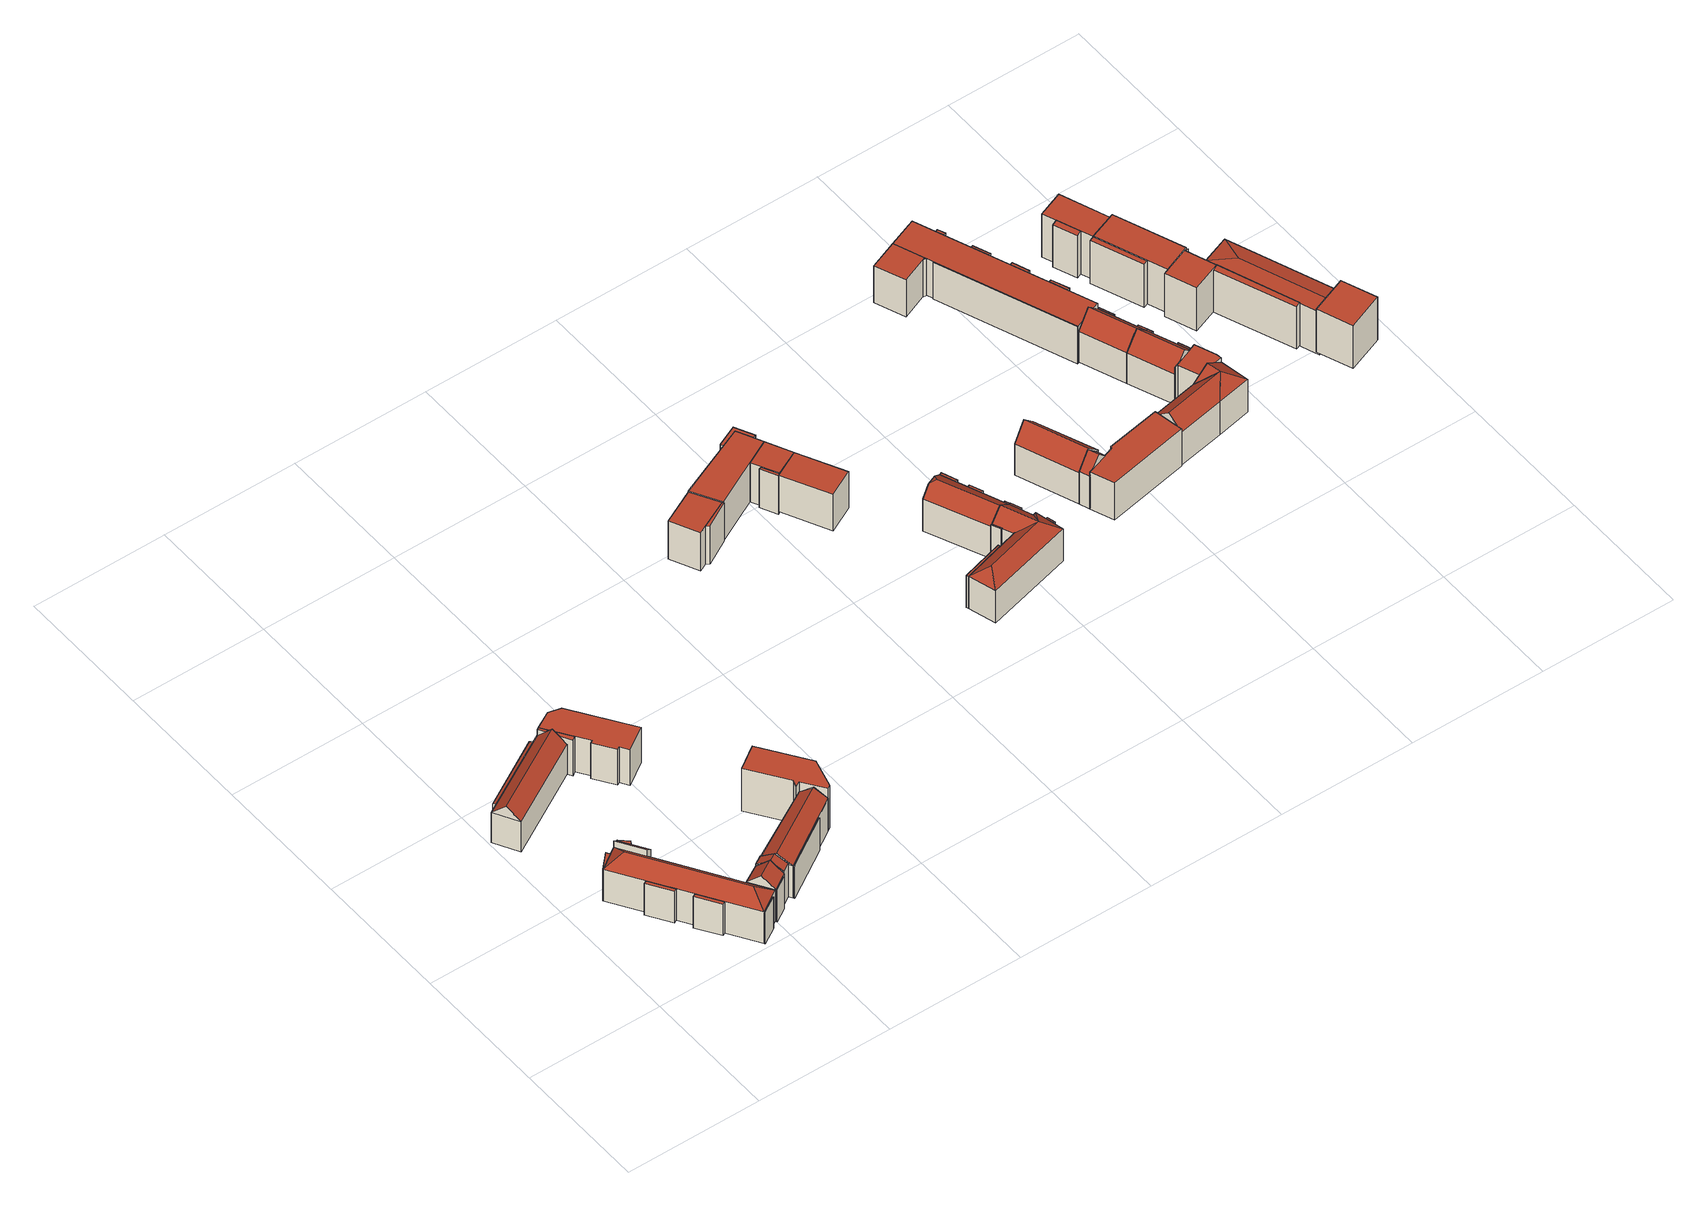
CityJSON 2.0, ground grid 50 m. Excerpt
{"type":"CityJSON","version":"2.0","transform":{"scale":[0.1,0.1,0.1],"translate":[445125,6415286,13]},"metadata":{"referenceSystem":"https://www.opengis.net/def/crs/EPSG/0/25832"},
"CityObjects":{
"building1":{"type":"Building","attributes":{"name":"Am HÃŒnenstein","function":"31001_1010"},"children":["building1-1","building1-2","building1-3","building1-4","building1-5","building1-6","building1-7","building1-8","building1-9"]},
"building1-1":{"type":"BuildingPart","attributes":{"roofType":"1000","measuredHeight":13.61,"storeysAboveGround":4},"parents":["building1"],"geometry":[{"type":"Solid","lod":"2","boundaries":[[[[0,1,2,3]],[[4,5,1,0]],[[6,7,5,4]],[[3,2,7,6]],[[4,0,3,6]],[[1,5,7,2]]]],"semantics":{"surfaces":[{"type":"WallSurface"},{"type":"RoofSurface","Flaechenneigung":"90","Flaechenrichtung":"0","Flaechengroesse":"4.28551677332842"},{"type":"GroundSurface"}],"values":[[0,0,0,0,1,2]]}}]},
"building1-2":{"type":"BuildingPart","attributes":{"roofType":"2100","measuredHeight":16.43,"storeysAboveGround":4},"parents":["building1"],"geometry":[{"type":"Solid","lod":"2","boundaries":[[[[8,9,10,11]],[[12,13,9,8]],[[14,1,13,12]],[[11,10,1,14]],[[12,8,11,14]],[[9,13,1,10]]]],"semantics":{"surfaces":[{"type":"WallSurface"},{"type":"RoofSurface","Flaechenneigung":"48.2571951255842","Flaechenrichtung":"57.2412887960596","Flaechengroesse":"42.9509393500401"},{"type":"GroundSurface"}],"values":[[0,0,0,0,1,2]]}}]},
"building1-3":{"type":"BuildingPart","attributes":{"roofType":"3200","measuredHeight":18.41,"storeysAboveGround":4},"parents":["building1"],"geometry":[{"type":"Solid","lod":"2","boundaries":[[[[15,16,17,18]],[[19,13,16,15]],[[20,21,13,19]],[[18,17,21,20]],[[15,22,19]],[[20,23,18]],[[18,23,22,15]],[[19,22,23,20]],[[16,13,21,17]]]],"semantics":{"surfaces":[{"type":"WallSurface"},{"type":"RoofSurface","Flaechenneigung":"47.3885607723217","Flaechenrichtung":"325.995384269394","Flaechengroesse":"34.5390719618221"},{"type":"RoofSurface","Flaechenneigung":"47.3974211571859","Flaechenrichtung":"147.46241633862","Flaechengroesse":"34.355711510761"},{"type":"RoofSurface","Flaechenneigung":"46.694898289367","Flaechenrichtung":"237.407377668654","Flaechengroesse":"322.52576411007"},{"type":"RoofSurface","Flaechenneigung":"46.6946813700625","Flaechenrichtung":"57.438621857089","Flaechengroesse":"323.397345593816"},{"type":"GroundSurface"}],"values":[[0,0,0,0,1,2,3,4,5]]}}]},
"building1-4":{"type":"BuildingPart","attributes":{"roofType":"1000","measuredHeight":13.72,"storeysAboveGround":4},"parents":["building1"],"geometry":[{"type":"Solid","lod":"2","boundaries":[[[[24,25,16,15]],[[26,27,25,24]],[[28,29,27,26]],[[15,16,29,28]],[[26,24,15,28]],[[25,27,29,16]]]],"semantics":{"surfaces":[{"type":"WallSurface"},{"type":"RoofSurface","Flaechenneigung":"90","Flaechenrichtung":"0","Flaechengroesse":"6.60778538777143"},{"type":"GroundSurface"}],"values":[[0,0,0,0,1,2]]}}]},
"building1-5":{"type":"BuildingPart","attributes":{"roofType":"1000","measuredHeight":13.72,"storeysAboveGround":4},"parents":["building1"],"geometry":[{"type":"Solid","lod":"2","boundaries":[[[[30,31,32,33]],[[34,35,31,30]],[[18,17,35,34]],[[33,32,17,18]],[[34,30,33,18]],[[31,35,17,32]]]],"semantics":{"surfaces":[{"type":"WallSurface"},{"type":"RoofSurface","Flaechenneigung":"90","Flaechenrichtung":"0","Flaechengroesse":"3.5594164076166"},{"type":"GroundSurface"}],"values":[[0,0,0,0,1,2]]}}]},
"building1-6":{"type":"BuildingPart","attributes":{"roofType":"1000","measuredHeight":13.72,"storeysAboveGround":4},"parents":["building1"],"geometry":[{"type":"Solid","lod":"2","boundaries":[[[[36,37,38,39]],[[40,41,37,36]],[[42,43,41,40]],[[39,38,43,42]],[[40,36,39,42]],[[37,41,43,38]]]],"semantics":{"surfaces":[{"type":"WallSurface"},{"type":"RoofSurface","Flaechenneigung":"90","Flaechenrichtung":"0","Flaechengroesse":"12.0076099533357"},{"type":"GroundSurface"}],"values":[[0,0,0,0,1,2]]}}]},
"building1-7":{"type":"BuildingPart","attributes":{"roofType":"1000","measuredHeight":13.72,"storeysAboveGround":4},"parents":["building1"],"geometry":[{"type":"Solid","lod":"2","boundaries":[[[[44,45,46,47]],[[48,49,45,44]],[[50,51,49,48]],[[47,46,51,50]],[[48,44,47,50]],[[45,49,51,46]]]],"semantics":{"surfaces":[{"type":"WallSurface"},{"type":"RoofSurface","Flaechenneigung":"90","Flaechenrichtung":"0","Flaechengroesse":"11.8329517063082"},{"type":"GroundSurface"}],"values":[[0,0,0,0,1,2]]}}]},
"building1-8":{"type":"BuildingPart","attributes":{"roofType":"3100","measuredHeight":18.37,"storeysAboveGround":4},"parents":["building1"],"geometry":[{"type":"Solid","lod":"2","boundaries":[[[[52,53,54,55]],[[56,57,53,52]],[[58,59,57,56]],[[55,54,59,58]],[[52,60,56]],[[58,61,55]],[[55,61,60,52]],[[56,60,61,58]],[[53,57,59,54]]]],"semantics":{"surfaces":[{"type":"WallSurface"},{"type":"RoofSurface","Flaechenneigung":"46.9412545680931","Flaechenrichtung":"329.681302755449","Flaechengroesse":"47.0803612322877"},{"type":"RoofSurface","Flaechenneigung":"46.9602664568685","Flaechenrichtung":"148.182221046176","Flaechengroesse":"47.0194716133311"},{"type":"GroundSurface"}],"values":[[0,0,0,0,0,0,1,2,3]]}}]},
"building1-9":{"type":"BuildingPart","attributes":{"roofType":"1000","measuredHeight":14.02,"storeysAboveGround":4},"parents":["building1"],"geometry":[{"type":"Solid","lod":"2","boundaries":[[[[62,63,64,65]],[[66,67,63,62]],[[68,59,67,66]],[[65,64,59,68]],[[66,62,65,68]],[[63,67,59,64]]]],"semantics":{"surfaces":[{"type":"WallSurface"},{"type":"RoofSurface","Flaechenneigung":"90","Flaechenrichtung":"0","Flaechengroesse":"2.53992175874308"},{"type":"GroundSurface"}],"values":[[0,0,0,0,1,2]]}}]},
"building2":{"type":"Building","attributes":{"name":"Caspar-Voght-StraÃe","function":"31001_1010"},"children":["building2-1","building2-2","building2-3","building2-4"]},
"building2-1":{"type":"BuildingPart","attributes":{"roofType":"1000","measuredHeight":15.64,"storeysAboveGround":4},"parents":["building2"],"geometry":[{"type":"Solid","lod":"2","boundaries":[[[[69,70,71,72]],[[73,74,70,69]],[[75,76,74,73]],[[72,71,76,75]],[[73,69,72,75]],[[70,74,76,71]]]],"semantics":{"surfaces":[{"type":"WallSurface"},{"type":"RoofSurface","Flaechenneigung":"90","Flaechenrichtung":"0","Flaechengroesse":"15.7950813498368"},{"type":"GroundSurface"}],"values":[[0,0,0,0,1,2]]}}]},
"building2-2":{"type":"BuildingPart","attributes":{"roofType":"3100","measuredHeight":17.89,"storeysAboveGround":4},"parents":["building2"],"geometry":[{"type":"Solid","lod":"2","boundaries":[[[[77,78,79,80]],[[81,82,78,77]],[[83,74,82,81]],[[80,79,74,83]],[[77,84,81]],[[83,85,80]],[[80,85,84,77]],[[81,84,85,83]],[[78,82,74,79]]]],"semantics":{"surfaces":[{"type":"WallSurface"},{"type":"RoofSurface","Flaechenneigung":"46.3957075611805","Flaechenrichtung":"150.309637218101","Flaechengroesse":"245.324189716678"},{"type":"RoofSurface","Flaechenneigung":"46.3957866875401","Flaechenrichtung":"330.364866184392","Flaechengroesse":"245.334826527894"},{"type":"GroundSurface"}],"values":[[0,0,0,0,0,0,1,2,3]]}}]},
"building2-3":{"type":"BuildingPart","attributes":{"roofType":"2100","measuredHeight":13.08,"storeysAboveGround":4},"parents":["building2"],"geometry":[{"type":"Solid","lod":"2","boundaries":[[[[86,87,88,89]],[[90,91,87,86]],[[92,93,91,90]],[[89,88,93,92]],[[90,86,89,92]],[[87,91,93,88]]]],"semantics":{"surfaces":[{"type":"WallSurface"},{"type":"RoofSurface","Flaechenneigung":"69.1564113204591","Flaechenrichtung":"330.398987235098","Flaechengroesse":"40.8711715466426"},{"type":"GroundSurface"}],"values":[[0,0,0,0,1,2]]}}]},
"building2-4":{"type":"BuildingPart","attributes":{"roofType":"1000","measuredHeight":15.64,"storeysAboveGround":4},"parents":["building2"],"geometry":[{"type":"Solid","lod":"2","boundaries":[[[[94,95,96,97]],[[98,99,95,94]],[[75,76,99,98]],[[100,101,76,75]],[[102,103,101,100]],[[104,105,103,102]],[[106,107,105,104]],[[108,109,107,106]],[[97,96,109,108]],[[106,104,102,100,75,98,94,97,108]],[[95,99,76,101,103,105,107,109,96]]]],"semantics":{"surfaces":[{"type":"WallSurface"},{"type":"RoofSurface","Flaechenneigung":"90","Flaechenrichtung":"0","Flaechengroesse":"298.828333013856"},{"type":"GroundSurface"}],"values":[[0,0,0,0,0,0,0,0,0,1,2]]}}]},
"building3":{"type":"Building","attributes":{"name":"Caspar-Voght-StraÃe","function":"31001_1010"},"children":["building3-1","building3-2","building3-3","building3-4"]},
"building3-1":{"type":"BuildingPart","attributes":{"roofType":"1000","measuredHeight":14.33,"storeysAboveGround":4},"parents":["building3"],"geometry":[{"type":"Solid","lod":"2","boundaries":[[[[110,111,112,113]],[[114,115,111,110]],[[116,117,115,114]],[[113,112,117,116]],[[114,110,113,116]],[[111,115,117,112]]]],"semantics":{"surfaces":[{"type":"WallSurface"},{"type":"RoofSurface","Flaechenneigung":"90","Flaechenrichtung":"0","Flaechengroesse":"9.48945760543046"},{"type":"GroundSurface"}],"values":[[0,0,0,0,1,2]]}}]},
"building3-2":{"type":"BuildingPart","attributes":{"roofType":"3100","measuredHeight":17.83,"storeysAboveGround":4},"parents":["building3"],"geometry":[{"type":"Solid","lod":"2","boundaries":[[[[118,119,120,121]],[[122,123,119,118]],[[110,111,123,122]],[[121,120,111,110]],[[118,124,122]],[[110,125,121]],[[121,125,124,118]],[[122,124,125,110]],[[119,123,111,120]]]],"semantics":{"surfaces":[{"type":"WallSurface"},{"type":"RoofSurface","Flaechenneigung":"54.9668160905456","Flaechenrichtung":"329.728551595747","Flaechengroesse":"183.284065746758"},{"type":"RoofSurface","Flaechenneigung":"54.9976124303926","Flaechenrichtung":"148.340280311946","Flaechengroesse":"184.587146484837"},{"type":"GroundSurface"}],"values":[[0,0,0,0,0,0,1,2,3]]}}]},
"building3-3":{"type":"BuildingPart","attributes":{"roofType":"3100","measuredHeight":17.49,"storeysAboveGround":4},"parents":["building3"],"geometry":[{"type":"Solid","lod":"2","boundaries":[[[[126,127,128,129]],[[130,131,127,126]],[[132,120,131,130]],[[129,128,120,132]],[[126,133,130]],[[132,134,129]],[[129,134,133,126]],[[130,133,134,132]],[[127,131,120,128]]]],"semantics":{"surfaces":[{"type":"WallSurface"},{"type":"RoofSurface","Flaechenneigung":"58.2163873700297","Flaechenrichtung":"148.200295757029","Flaechengroesse":"19.4049832162612"},{"type":"RoofSurface","Flaechenneigung":"58.2007954248613","Flaechenrichtung":"329.68680518716","Flaechengroesse":"19.4084216500223"},{"type":"GroundSurface"}],"values":[[0,0,0,0,0,0,1,2,3]]}}]},
"building3-4":{"type":"BuildingPart","attributes":{"roofType":"1000","measuredHeight":18.64,"storeysAboveGround":4},"parents":["building3"],"geometry":[{"type":"Solid","lod":"2","boundaries":[[[[135,136,119,137]],[[138,139,136,135]],[[140,141,139,138]],[[142,143,141,140]],[[144,145,143,142]],[[146,147,145,144]],[[148,123,147,146]],[[137,119,123,148]],[[146,144,142,140,138,135,137,148]],[[136,139,141,143,145,147,123,119]]]],"semantics":{"surfaces":[{"type":"WallSurface"},{"type":"RoofSurface","Flaechenneigung":"90","Flaechenrichtung":"0","Flaechengroesse":"248.466655379306"},{"type":"GroundSurface"}],"values":[[0,0,0,0,0,0,0,0,1,2]]}}]},
"building4":{"type":"Building","attributes":{"name":"ChateauneufstraÃe","function":"31001_1010"},"children":["building4-1","building4-2"]},
"building4-1":{"type":"BuildingPart","attributes":{"roofType":"1000","measuredHeight":16.86,"storeysAboveGround":5},"parents":["building4"],"geometry":[{"type":"Solid","lod":"2","boundaries":[[[[149,150,151,152]],[[153,154,150,149]],[[155,156,154,153]],[[152,151,156,155]],[[153,149,152,155]],[[150,154,156,151]]]],"semantics":{"surfaces":[{"type":"WallSurface"},{"type":"RoofSurface","Flaechenneigung":"90","Flaechenrichtung":"0","Flaechengroesse":"156.053190139898"},{"type":"GroundSurface"}],"values":[[0,0,0,0,1,2]]}}]},
"building4-2":{"type":"BuildingPart","attributes":{"roofType":"1000","measuredHeight":16.86,"storeysAboveGround":5},"parents":["building4"],"geometry":[{"type":"Solid","lod":"2","boundaries":[[[[157,158,154,153]],[[159,160,158,157]],[[161,162,160,159]],[[153,154,162,161]],[[159,157,153,161]],[[158,160,162,154]]]],"semantics":{"surfaces":[{"type":"WallSurface"},{"type":"RoofSurface","Flaechenneigung":"90","Flaechenrichtung":"0","Flaechengroesse":"10.989198852487"},{"type":"GroundSurface"}],"values":[[0,0,0,0,1,2]]}}]},
"building5":{"type":"Building","attributes":{"name":"ChateauneufstraÃe","function":"31001_1010"},"children":["building5-1","building5-2","building5-3","building5-4"]},
"building5-1":{"type":"BuildingPart","attributes":{"roofType":"1000","measuredHeight":17.21,"storeysAboveGround":5},"parents":["building5"],"geometry":[{"type":"Solid","lod":"2","boundaries":[[[[163,164,165,166]],[[167,168,164,163]],[[169,170,168,167]],[[166,165,170,169]],[[167,163,166,169]],[[164,168,170,165]]]],"semantics":{"surfaces":[{"type":"WallSurface"},{"type":"RoofSurface","Flaechenneigung":"90","Flaechenrichtung":"0","Flaechengroesse":"100.834017468621"},{"type":"GroundSurface"}],"values":[[0,0,0,0,1,2]]}}]},
"building5-2":{"type":"BuildingPart","attributes":{"roofType":"1000","measuredHeight":17.26,"storeysAboveGround":5},"parents":["building5"],"geometry":[{"type":"Solid","lod":"2","boundaries":[[[[171,172,173,174]],[[175,176,172,171]],[[163,164,176,175]],[[174,173,164,163]],[[175,171,174,163]],[[172,176,164,173]]]],"semantics":{"surfaces":[{"type":"WallSurface"},{"type":"RoofSurface","Flaechenneigung":"90","Flaechenrichtung":"0","Flaechengroesse":"310.873060954888"},{"type":"GroundSurface"}],"values":[[0,0,0,0,1,2]]}}]},
"building5-3":{"type":"BuildingPart","attributes":{"roofType":"1000","measuredHeight":17.01,"storeysAboveGround":5},"parents":["building5"],"geometry":[{"type":"Solid","lod":"2","boundaries":[[[[177,178,170,179]],[[180,181,178,177]],[[182,183,181,180]],[[179,170,183,182]],[[180,177,179,182]],[[178,181,183,170]]]],"semantics":{"surfaces":[{"type":"WallSurface"},{"type":"RoofSurface","Flaechenneigung":"90","Flaechenrichtung":"0","Flaechengroesse":"6.5867031848504"},{"type":"GroundSurface"}],"values":[[0,0,0,0,1,2]]}}]},
"building5-4":{"type":"BuildingPart","attributes":{"roofType":"1000","measuredHeight":17.26,"storeysAboveGround":5},"parents":["building5"],"geometry":[{"type":"Solid","lod":"2","boundaries":[[[[184,185,176,175]],[[186,187,185,184]],[[188,189,187,186]],[[190,191,189,188]],[[192,193,191,190]],[[175,176,193,192]],[[190,188,186,184,175,192]],[[185,187,189,191,193,176]]]],"semantics":{"surfaces":[{"type":"WallSurface"},{"type":"RoofSurface","Flaechenneigung":"90","Flaechenrichtung":"0","Flaechengroesse":"17.5237693966817"},{"type":"GroundSurface"}],"values":[[0,0,0,0,0,0,1,2]]}}]},
"building6":{"type":"Building","attributes":{"name":"SmidtstraÃe","function":"31001_1010","yearOfConstruction":1957,"roofType":"1000","measuredHeight":15.93,"storeysAboveGround":5},"geometry":[{"type":"Solid","lod":"2","boundaries":[[[[167,194,195,196]],[[197,198,194,167]],[[199,200,198,197]],[[196,195,200,199]],[[197,167,196,199]],[[194,198,200,195]]]],"semantics":{"surfaces":[{"type":"WallSurface"},{"type":"RoofSurface","Flaechenneigung":"90","Flaechenrichtung":"0","Flaechengroesse":"200.09271750524"},{"type":"GroundSurface"}],"values":[[0,0,0,0,1,2]]}}]},
"building7":{"type":"Building","attributes":{"name":"SmidtstraÃe","function":"31001_1010"},"children":["building7-1","building7-2","building7-3","building7-4","building7-5","building7-6"]},
"building7-1":{"type":"BuildingPart","attributes":{"roofType":"1000","measuredHeight":14.13,"storeysAboveGround":4},"parents":["building7"],"geometry":[{"type":"Solid","lod":"2","boundaries":[[[[201,202,203,204]],[[205,206,202,201]],[[207,208,206,205]],[[204,203,208,207]],[[205,201,204,207]],[[202,206,208,203]]]],"semantics":{"surfaces":[{"type":"WallSurface"},{"type":"RoofSurface","Flaechenneigung":"90","Flaechenrichtung":"0","Flaechengroesse":"2.70413907232007"},{"type":"GroundSurface"}],"values":[[0,0,0,0,1,2]]}}]},
"building7-2":{"type":"BuildingPart","attributes":{"roofType":"5000","measuredHeight":18.36,"storeysAboveGround":4},"parents":["building7"],"geometry":[{"type":"Solid","lod":"2","boundaries":[[[[209,210,202,211]],[[212,213,210,209]],[[214,215,213,212]],[[211,202,215,214]],[[209,216,212]],[[214,217,211]],[[211,217,216,209]],[[212,216,217,214]],[[210,213,215,202]]]],"semantics":{"surfaces":[{"type":"WallSurface"},{"type":"RoofSurface","Flaechenneigung":"-52.5654790378414","Flaechenrichtung":"164.313925001785","Flaechengroesse":"33.3482179093728"},{"type":"RoofSurface","Flaechenneigung":"50.5603924650148","Flaechenrichtung":"67.9434311770873","Flaechengroesse":"72.1315451477527"},{"type":"RoofSurface","Flaechenneigung":"50.5296826643544","Flaechenrichtung":"247.162884026634","Flaechengroesse":"68.8910127341609"},{"type":"GroundSurface"}],"values":[[0,0,0,0,1,0,2,3,4]]}}]},
"building7-3":{"type":"BuildingPart","attributes":{"roofType":"1000","measuredHeight":14.53,"storeysAboveGround":4},"parents":["building7"],"geometry":[{"type":"Solid","lod":"2","boundaries":[[[[218,219,220,221]],[[222,223,219,218]],[[224,215,223,222]],[[221,220,215,224]],[[222,218,221,224]],[[219,223,215,220]]]],"semantics":{"surfaces":[{"type":"WallSurface"},{"type":"RoofSurface","Flaechenneigung":"90","Flaechenrichtung":"0","Flaechengroesse":"2.11738525260551"},{"type":"GroundSurface"}],"values":[[0,0,0,0,1,2]]}}]},
"building7-4":{"type":"BuildingPart","attributes":{"roofType":"3200","measuredHeight":18.36,"storeysAboveGround":4},"parents":["building7"],"geometry":[{"type":"Solid","lod":"2","boundaries":[[[[225,226,227,228]],[[229,230,226,225]],[[231,232,230,229]],[[228,227,232,231]],[[225,233,229]],[[231,216,228]],[[228,216,233,225]],[[229,233,216,231]],[[226,230,232,227]]]],"semantics":{"surfaces":[{"type":"WallSurface"},{"type":"RoofSurface","Flaechenneigung":"47.5243584226504","Flaechenrichtung":"253.573921214313","Flaechengroesse":"31.1854655672804"},{"type":"RoofSurface","Flaechenneigung":"52.4041299034439","Flaechenrichtung":"76.2255147032732","Flaechengroesse":"36.1545582336248"},{"type":"RoofSurface","Flaechenneigung":"52.126534636304","Flaechenrichtung":"164.968609783907","Flaechengroesse":"190.762241265164"},{"type":"RoofSurface","Flaechenneigung":"52.1257354585786","Flaechenrichtung":"344.483790030539","Flaechengroesse":"192.388877845329"},{"type":"GroundSurface"}],"values":[[0,0,0,0,1,2,3,4,5]]}}]},
"building7-5":{"type":"BuildingPart","attributes":{"roofType":"1000","measuredHeight":14.27,"storeysAboveGround":4},"parents":["building7"],"geometry":[{"type":"Solid","lod":"2","boundaries":[[[[234,235,230,229]],[[236,237,235,234]],[[238,239,237,236]],[[229,230,239,238]],[[236,234,229,238]],[[235,237,239,230]]]],"semantics":{"surfaces":[{"type":"WallSurface"},{"type":"RoofSurface","Flaechenneigung":"90","Flaechenrichtung":"0","Flaechengroesse":"13.5509233110391"},{"type":"GroundSurface"}],"values":[[0,0,0,0,1,2]]}}]},
"building7-6":{"type":"BuildingPart","attributes":{"roofType":"1000","measuredHeight":14.27,"storeysAboveGround":4},"parents":["building7"],"geometry":[{"type":"Solid","lod":"2","boundaries":[[[[240,241,242,243]],[[244,245,241,240]],[[246,247,245,244]],[[243,242,247,246]],[[244,240,243,246]],[[241,245,247,242]]]],"semantics":{"surfaces":[{"type":"WallSurface"},{"type":"RoofSurface","Flaechenneigung":"90","Flaechenrichtung":"0","Flaechengroesse":"2.11977637478555"},{"type":"GroundSurface"}],"values":[[0,0,0,0,1,2]]}}]},
"building8":{"type":"Building","attributes":{"name":"SmidtstraÃe","function":"31001_1010"},"children":["building8-1","building8-2","building8-3","building8-4"]},
"building8-1":{"type":"BuildingPart","attributes":{"roofType":"1000","measuredHeight":14.21,"storeysAboveGround":5},"parents":["building8"],"geometry":[{"type":"Solid","lod":"2","boundaries":[[[[248,249,250,251]],[[252,253,249,248]],[[254,255,253,252]],[[251,250,255,254]],[[252,248,251,254]],[[249,253,255,250]]]],"semantics":{"surfaces":[{"type":"WallSurface"},{"type":"RoofSurface","Flaechenneigung":"90","Flaechenrichtung":"0","Flaechengroesse":"5.94356679832097"},{"type":"GroundSurface"}],"values":[[0,0,0,0,1,2]]}}]},
"building8-2":{"type":"BuildingPart","attributes":{"roofType":"5000","measuredHeight":18.63,"storeysAboveGround":5},"parents":["building8"],"geometry":[{"type":"Solid","lod":"2","boundaries":[[[[256,257,258,259]],[[254,255,257,256]],[[260,261,255,254]],[[259,258,261,260]],[[256,262,263,254]],[[260,264,259]],[[262,265,263]],[[259,264,265,262,256]],[[254,263,265,264,260]],[[257,255,261,258]]]],"semantics":{"surfaces":[{"type":"WallSurface"},{"type":"RoofSurface","Flaechenneigung":"53.6172046603121","Flaechenrichtung":"337.22832394454","Flaechengroesse":"5.32507692300995"},{"type":"RoofSurface","Flaechenneigung":"51.4268598175013","Flaechenrichtung":"246.84547574723","Flaechengroesse":"166.686866459764"},{"type":"RoofSurface","Flaechenneigung":"51.41712483015","Flaechenrichtung":"67.6039832588716","Flaechengroesse":"169.840673783948"},{"type":"GroundSurface"}],"values":[[0,0,0,0,0,0,1,2,3,4]]}}]},
"building8-3":{"type":"BuildingPart","attributes":{"roofType":"1000","measuredHeight":14.21,"storeysAboveGround":5},"parents":["building8"],"geometry":[{"type":"Solid","lod":"2","boundaries":[[[[266,267,268,269]],[[270,271,267,266]],[[260,261,271,270]],[[269,268,261,260]],[[270,266,269,260]],[[267,271,261,268]]]],"semantics":{"surfaces":[{"type":"WallSurface"},{"type":"RoofSurface","Flaechenneigung":"90","Flaechenrichtung":"0","Flaechengroesse":"1.15707043512211"},{"type":"GroundSurface"}],"values":[[0,0,0,0,1,2]]}}]},
"building8-4":{"type":"BuildingPart","attributes":{"roofType":"1000","measuredHeight":14.21,"storeysAboveGround":5},"parents":["building8"],"geometry":[{"type":"Solid","lod":"2","boundaries":[[[[272,273,274,275]],[[276,277,273,272]],[[278,279,277,276]],[[275,274,279,278]],[[276,272,275,278]],[[273,277,279,274]]]],"semantics":{"surfaces":[{"type":"WallSurface"},{"type":"RoofSurface","Flaechenneigung":"90","Flaechenrichtung":"0","Flaechengroesse":"4.63852198081465"},{"type":"GroundSurface"}],"values":[[0,0,0,0,1,2]]}}]},
"building9":{"type":"Building","attributes":{"name":"Quellenweg","function":"31001_1010"},"children":["building9-1","building9-2","building9-3"]},
"building9-1":{"type":"BuildingPart","attributes":{"roofType":"3100","measuredHeight":19.36,"storeysAboveGround":4},"parents":["building9"],"geometry":[{"type":"Solid","lod":"2","boundaries":[[[[280,281,282,283]],[[284,285,281,280]],[[286,287,285,284]],[[283,282,287,286]],[[280,288,284]],[[286,289,283]],[[283,289,288,280]],[[284,288,289,286]],[[281,285,287,282]]]],"semantics":{"surfaces":[{"type":"WallSurface"},{"type":"RoofSurface","Flaechenneigung":"44.2828896791698","Flaechenrichtung":"68.448410336567","Flaechengroesse":"187.33770760724"},{"type":"RoofSurface","Flaechenneigung":"44.2796511444015","Flaechenrichtung":"248.889213276786","Flaechengroesse":"186.714031417504"},{"type":"GroundSurface"}],"values":[[0,0,0,0,0,0,1,2,3]]}}]},
"building9-2":{"type":"BuildingPart","attributes":{"roofType":"3100","measuredHeight":19.35,"storeysAboveGround":4},"parents":["building9"],"geometry":[{"type":"Solid","lod":"2","boundaries":[[[[290,291,292,293]],[[294,295,291,290]],[[296,285,295,294]],[[293,292,285,296]],[[290,297,294]],[[296,298,293]],[[293,298,297,290]],[[294,297,298,296]],[[291,295,285,292]]]],"semantics":{"surfaces":[{"type":"WallSurface"},{"type":"RoofSurface","Flaechenneigung":"44.3467271231459","Flaechenrichtung":"68.4293274535089","Flaechengroesse":"30.127526660674"},{"type":"RoofSurface","Flaechenneigung":"44.3498023975427","Flaechenrichtung":"248.872229950679","Flaechengroesse":"28.6952073074867"},{"type":"GroundSurface"}],"values":[[0,0,0,0,0,0,1,2,3]]}}]},
"building9-3":{"type":"BuildingPart","attributes":{"roofType":"1000","measuredHeight":16.22,"storeysAboveGround":4},"parents":["building9"],"geometry":[{"type":"Solid","lod":"2","boundaries":[[[[299,300,301,302]],[[303,304,300,299]],[[305,306,304,303]],[[307,308,306,305]],[[309,295,308,307]],[[302,301,295,309]],[[307,305,303,299,302,309]],[[300,304,306,308,295,301]]]],"semantics":{"surfaces":[{"type":"WallSurface"},{"type":"RoofSurface","Flaechenneigung":"90","Flaechenrichtung":"0","Flaechengroesse":"333.023508162514"},{"type":"GroundSurface"}],"values":[[0,0,0,0,0,0,1,2]]}}]},
"building10":{"type":"Building","attributes":{"name":"Quellenweg","function":"31001_1010","yearOfConstruction":1978,"roofType":"5000","measuredHeight":19.06,"storeysAboveGround":4},"geometry":[{"type":"Solid","lod":"2","boundaries":[[[[310,311,312,313]],[[314,315,311,310]],[[316,317,315,314]],[[313,312,317,316]],[[310,318,314]],[[316,319,313]],[[313,319,318,310]],[[314,318,319,316]],[[311,315,317,312]]]],"semantics":{"surfaces":[{"type":"WallSurface"},{"type":"RoofSurface","Flaechenneigung":"-54.3001442240178","Flaechenrichtung":"79.1166558029092","Flaechengroesse":"42.6658938937323"},{"type":"RoofSurface","Flaechenneigung":"50.1724537180029","Flaechenrichtung":"349.378408381565","Flaechengroesse":"145.701012620956"},{"type":"RoofSurface","Flaechenneigung":"50.1727520679101","Flaechenrichtung":"169.228314320416","Flaechengroesse":"145.697667463163"},{"type":"GroundSurface"}],"values":[[0,0,0,0,1,0,2,3,4]]}}]},
"building11":{"type":"Building","attributes":{"name":"ChateauneufstraÃe","function":"31001_1010"},"children":["building11-1","building11-2","building11-3","building11-4","building11-5","building11-6","building11-7","building11-8"]},
"building11-1":{"type":"BuildingPart","attributes":{"roofType":"1000","measuredHeight":16.21,"storeysAboveGround":6},"parents":["building11"],"geometry":[{"type":"Solid","lod":"2","boundaries":[[[[320,321,322,323]],[[324,325,321,320]],[[326,327,325,324]],[[323,322,327,326]],[[324,320,323,326]],[[321,325,327,322]]]],"semantics":{"surfaces":[{"type":"WallSurface"},{"type":"RoofSurface","Flaechenneigung":"90","Flaechenrichtung":"0","Flaechengroesse":"752.865284453728"},{"type":"GroundSurface"}],"values":[[0,0,0,0,1,2]]}}]},
"building11-2":{"type":"BuildingPart","attributes":{"roofType":"1000","measuredHeight":16.21,"storeysAboveGround":6},"parents":["building11"],"geometry":[{"type":"Solid","lod":"2","boundaries":[[[[328,329,321,320]],[[330,331,329,328]],[[332,333,331,330]],[[320,321,333,332]],[[330,328,320,332]],[[329,331,333,321]]]],"semantics":{"surfaces":[{"type":"WallSurface"},{"type":"RoofSurface","Flaechenneigung":"90","Flaechenrichtung":"0","Flaechengroesse":"16.7474507649591"},{"type":"GroundSurface"}],"values":[[0,0,0,0,1,2]]}}]},
"building11-3":{"type":"BuildingPart","attributes":{"roofType":"1000","measuredHeight":16.18,"storeysAboveGround":6},"parents":["building11"],"geometry":[{"type":"Solid","lod":"2","boundaries":[[[[334,335,336,337]],[[338,339,335,334]],[[337,336,339,338]],[[334,337,338]],[[335,339,336]]]],"semantics":{"surfaces":[{"type":"WallSurface"},{"type":"RoofSurface","Flaechenneigung":"90","Flaechenrichtung":"0","Flaechengroesse":"0.284602313153121"},{"type":"GroundSurface"}],"values":[[0,0,0,1,2]]}}]},
"building11-4":{"type":"BuildingPart","attributes":{"roofType":"1000","measuredHeight":16.18,"storeysAboveGround":6},"parents":["building11"],"geometry":[{"type":"Solid","lod":"2","boundaries":[[[[340,341,342,343]],[[324,325,341,340]],[[338,339,325,324]],[[343,342,339,338]],[[324,340,343,338]],[[341,325,339,342]]]],"semantics":{"surfaces":[{"type":"WallSurface"},{"type":"RoofSurface","Flaechenneigung":"90","Flaechenrichtung":"0","Flaechengroesse":"128.82316345849"},{"type":"GroundSurface"}],"values":[[0,0,0,0,1,2]]}}]},
"building11-5":{"type":"BuildingPart","attributes":{"roofType":"1000","measuredHeight":16.21,"storeysAboveGround":6},"parents":["building11"],"geometry":[{"type":"Solid","lod":"2","boundaries":[[[[344,345,346,347]],[[348,349,345,344]],[[350,351,349,348]],[[347,346,351,350]],[[348,344,347,350]],[[345,349,351,346]]]],"semantics":{"surfaces":[{"type":"WallSurface"},{"type":"RoofSurface","Flaechenneigung":"90","Flaechenrichtung":"0","Flaechengroesse":"6.67078161586795"},{"type":"GroundSurface"}],"values":[[0,0,0,0,1,2]]}}]},
"building11-6":{"type":"BuildingPart","attributes":{"roofType":"1000","measuredHeight":16.21,"storeysAboveGround":6},"parents":["building11"],"geometry":[{"type":"Solid","lod":"2","boundaries":[[[[352,353,354,355]],[[356,357,353,352]],[[358,359,357,356]],[[355,354,359,358]],[[356,352,355,358]],[[353,357,359,354]]]],"semantics":{"surfaces":[{"type":"WallSurface"},{"type":"RoofSurface","Flaechenneigung":"90","Flaechenrichtung":"0","Flaechengroesse":"5.33815659446478"},{"type":"GroundSurface"}],"values":[[0,0,0,0,1,2]]}}]},
"building11-7":{"type":"BuildingPart","attributes":{"roofType":"1000","measuredHeight":16.21,"storeysAboveGround":6},"parents":["building11"],"geometry":[{"type":"Solid","lod":"2","boundaries":[[[[360,361,362,363]],[[364,365,361,360]],[[366,367,365,364]],[[363,362,367,366]],[[364,360,363,366]],[[361,365,367,362]]]],"semantics":{"surfaces":[{"type":"WallSurface"},{"type":"RoofSurface","Flaechenneigung":"90","Flaechenrichtung":"0","Flaechengroesse":"6.15354638388125"},{"type":"GroundSurface"}],"values":[[0,0,0,0,1,2]]}}]},
"building11-8":{"type":"BuildingPart","attributes":{"roofType":"1000","measuredHeight":16.21,"storeysAboveGround":6},"parents":["building11"],"geometry":[{"type":"Solid","lod":"2","boundaries":[[[[368,369,370,371]],[[372,373,369,368]],[[374,375,373,372]],[[371,370,375,374]],[[372,368,371,374]],[[369,373,375,370]]]],"semantics":{"surfaces":[{"type":"WallSurface"},{"type":"RoofSurface","Flaechenneigung":"90","Flaechenrichtung":"0","Flaechengroesse":"2.87043730924876"},{"type":"GroundSurface"}],"values":[[0,0,0,0,1,2]]}}]},
"building12":{"type":"Building","attributes":{"name":"Perthesweg","function":"31001_1010"},"children":["building12-1","building12-2","building12-3"]},
"building12-1":{"type":"BuildingPart","attributes":{"roofType":"1000","measuredHeight":13.34,"storeysAboveGround":4},"parents":["building12"],"geometry":[{"type":"Solid","lod":"2","boundaries":[[[[376,377,378,379]],[[380,381,377,376]],[[382,383,381,380]],[[379,378,383,382]],[[380,376,379,382]],[[377,381,383,378]]]],"semantics":{"surfaces":[{"type":"WallSurface"},{"type":"RoofSurface","Flaechenneigung":"90","Flaechenrichtung":"0","Flaechengroesse":"3.43988700223352"},{"type":"GroundSurface"}],"values":[[0,0,0,0,1,2]]}}]},
"building12-2":{"type":"BuildingPart","attributes":{"roofType":"3100","measuredHeight":19.03,"storeysAboveGround":4},"parents":["building12"],"geometry":[{"type":"Solid","lod":"2","boundaries":[[[[384,385,386,387]],[[376,377,385,384]],[[388,389,377,376]],[[387,386,389,388]],[[384,390,376]],[[388,391,387]],[[387,391,390,384]],[[376,390,391,388]],[[385,377,389,386]]]],"semantics":{"surfaces":[{"type":"WallSurface"},{"type":"RoofSurface","Flaechenneigung":"44.5935781969166","Flaechenrichtung":"248.894770348259","Flaechengroesse":"137.894398558941"},{"type":"RoofSurface","Flaechenneigung":"44.5935637437406","Flaechenrichtung":"68.9449949586515","Flaechengroesse":"137.894554539518"},{"type":"GroundSurface"}],"values":[[0,0,0,0,0,0,1,2,3]]}}]},
"building12-3":{"type":"BuildingPart","attributes":{"roofType":"1000","measuredHeight":13.34,"storeysAboveGround":4},"parents":["building12"],"geometry":[{"type":"Solid","lod":"2","boundaries":[[[[392,393,394,395]],[[396,397,393,392]],[[388,389,397,396]],[[395,394,389,388]],[[396,392,395,388]],[[393,397,389,394]]]],"semantics":{"surfaces":[{"type":"WallSurface"},{"type":"RoofSurface","Flaechenneigung":"90","Flaechenrichtung":"0","Flaechengroesse":"2.44392344226693"},{"type":"GroundSurface"}],"values":[[0,0,0,0,1,2]]}}]},
"building13":{"type":"Building","attributes":{"name":"Perthesweg","function":"31001_1010"},"children":["building13-1","building13-2","building13-3"]},
"building13-1":{"type":"BuildingPart","attributes":{"roofType":"3100","measuredHeight":19,"storeysAboveGround":4},"parents":["building13"],"geometry":[{"type":"Solid","lod":"2","boundaries":[[[[398,399,400,401]],[[402,403,399,398]],[[404,386,403,402]],[[401,400,386,404]],[[398,405,402]],[[404,406,401]],[[401,406,405,398]],[[402,405,406,404]],[[399,403,386,400]]]],"semantics":{"surfaces":[{"type":"WallSurface"},{"type":"RoofSurface","Flaechenneigung":"44.5305595522767","Flaechenrichtung":"68.7600121275539","Flaechengroesse":"138.417241677612"},{"type":"RoofSurface","Flaechenneigung":"44.5307293255202","Flaechenrichtung":"248.830162624737","Flaechengroesse":"138.419506615901"},{"type":"GroundSurface"}],"values":[[0,0,0,0,0,0,1,2,3]]}}]},
"building13-2":{"type":"BuildingPart","attributes":{"roofType":"1000","measuredHeight":13.26,"storeysAboveGround":4},"parents":["building13"],"geometry":[{"type":"Solid","lod":"2","boundaries":[[[[407,397,400,401]],[[408,409,397,407]],[[410,411,409,408]],[[401,400,411,410]],[[408,407,401,410]],[[397,409,411,400]]]],"semantics":{"surfaces":[{"type":"WallSurface"},{"type":"RoofSurface","Flaechenneigung":"90","Flaechenrichtung":"0","Flaechengroesse":"1.35200220884503"},{"type":"GroundSurface"}],"values":[[0,0,0,0,1,2]]}}]},
"building13-3":{"type":"BuildingPart","attributes":{"roofType":"1000","measuredHeight":13.26,"storeysAboveGround":4},"parents":["building13"],"geometry":[{"type":"Solid","lod":"2","boundaries":[[[[412,413,414,415]],[[416,417,413,412]],[[418,419,417,416]],[[415,414,419,418]],[[416,412,415,418]],[[413,417,419,414]]]],"semantics":{"surfaces":[{"type":"WallSurface"},{"type":"RoofSurface","Flaechenneigung":"90","Flaechenrichtung":"0","Flaechengroesse":"3.59500483782795"},{"type":"GroundSurface"}],"values":[[0,0,0,0,1,2]]}}]},
"building14":{"type":"Building","attributes":{"name":"Perthesweg","function":"31001_1010"},"children":["building14-1","building14-2"]},
"building14-1":{"type":"BuildingPart","attributes":{"roofType":"5000","measuredHeight":19.1,"storeysAboveGround":4},"parents":["building14"],"geometry":[{"type":"Solid","lod":"2","boundaries":[[[[420,421,422,423]],[[314,315,421,420]],[[310,311,315,314]],[[423,422,311,310]],[[420,424,314]],[[310,425,423]],[[423,425,424,420]],[[314,424,425,310]],[[421,315,311,422]]]],"semantics":{"surfaces":[{"type":"WallSurface"},{"type":"RoofSurface","Flaechenneigung":"49.7444292256156","Flaechenrichtung":"169.125484170186","Flaechengroesse":"45.4680134489644"},{"type":"RoofSurface","Flaechenneigung":"54.3211449638493","Flaechenrichtung":"79.3734160744925","Flaechengroesse":"64.1327245034774"},{"type":"RoofSurface","Flaechenneigung":"54.3211182084669","Flaechenrichtung":"259.167772446335","Flaechengroesse":"64.4343242953554"},{"type":"GroundSurface"}],"values":[[0,0,0,0,1,0,2,3,4]]}}]},
"building14-2":{"type":"BuildingPart","attributes":{"roofType":"1000","measuredHeight":16.37,"storeysAboveGround":4},"parents":["building14"],"geometry":[{"type":"Solid","lod":"2","boundaries":[[[[426,399,427,428]],[[429,430,399,426]],[[431,422,430,429]],[[432,433,422,431]],[[434,435,433,432]],[[428,427,435,434]],[[432,431,429,426,428,434]],[[399,430,422,433,435,427]]]],"semantics":{"surfaces":[{"type":"WallSurface"},{"type":"RoofSurface","Flaechenneigung":"90","Flaechenrichtung":"0","Flaechengroesse":"91.5955865331928"},{"type":"GroundSurface"}],"values":[[0,0,0,0,0,0,1,2]]}}]},
"building15":{"type":"Building","attributes":{"name":"Perthesweg","function":"31001_1010"},"children":["building15-1","building15-2","building15-3","building15-4","building15-5","building15-6","building15-7","building15-8"]},
"building15-1":{"type":"BuildingPart","attributes":{"roofType":"1000","measuredHeight":18.89,"storeysAboveGround":4},"parents":["building15"],"geometry":[{"type":"Solid","lod":"2","boundaries":[[[[436,437,438,439]],[[440,441,437,436]],[[442,443,441,440]],[[439,438,443,442]],[[440,436,439,442]],[[437,441,443,438]]]],"semantics":{"surfaces":[{"type":"WallSurface"},{"type":"RoofSurface","Flaechenneigung":"90","Flaechenrichtung":"0","Flaechengroesse":"180.387517592934"},{"type":"GroundSurface"}],"values":[[0,0,0,0,1,2]]}}]},
"building15-2":{"type":"BuildingPart","attributes":{"roofType":"1000","measuredHeight":19.18,"storeysAboveGround":4},"parents":["building15"],"geometry":[{"type":"Solid","lod":"2","boundaries":[[[[444,445,446,447]],[[448,449,445,444]],[[450,437,449,448]],[[447,446,437,450]],[[448,444,447,450]],[[445,449,437,446]]]],"semantics":{"surfaces":[{"type":"WallSurface"},{"type":"RoofSurface","Flaechenneigung":"90","Flaechenrichtung":"0","Flaechengroesse":"289.02255581595"},{"type":"GroundSurface"}],"values":[[0,0,0,0,1,2]]}}]},
"building15-3":{"type":"BuildingPart","attributes":{"roofType":"1000","measuredHeight":18.88,"storeysAboveGround":4},"parents":["building15"],"geometry":[{"type":"Solid","lod":"2","boundaries":[[[[451,452,453,454]],[[455,456,452,451]],[[436,437,456,455]],[[454,453,437,436]],[[455,451,454,436]],[[452,456,437,453]]]],"semantics":{"surfaces":[{"type":"WallSurface"},{"type":"RoofSurface","Flaechenneigung":"90","Flaechenrichtung":"0","Flaechengroesse":"36.0335325132736"},{"type":"GroundSurface"}],"values":[[0,0,0,0,1,2]]}}]},
"building15-4":{"type":"BuildingPart","attributes":{"roofType":"1000","measuredHeight":18.89,"storeysAboveGround":4},"parents":["building15"],"geometry":[{"type":"Solid","lod":"2","boundaries":[[[[457,458,445,459]],[[460,461,458,457]],[[462,463,461,460]],[[459,445,463,462]],[[460,457,459,462]],[[458,461,463,445]]]],"semantics":{"surfaces":[{"type":"WallSurface"},{"type":"RoofSurface","Flaechenneigung":"90","Flaechenrichtung":"0","Flaechengroesse":"0.694443965427774"},{"type":"GroundSurface"}],"values":[[0,0,0,0,1,2]]}}]},
"building15-5":{"type":"BuildingPart","attributes":{"roofType":"1000","measuredHeight":18.96,"storeysAboveGround":4},"parents":["building15"],"geometry":[{"type":"Solid","lod":"2","boundaries":[[[[464,465,466,467]],[[468,469,465,464]],[[470,463,469,468]],[[467,466,463,470]],[[468,464,467,470]],[[465,469,463,466]]]],"semantics":{"surfaces":[{"type":"WallSurface"},{"type":"RoofSurface","Flaechenneigung":"90","Flaechenrichtung":"0","Flaechengroesse":"134.144797031876"},{"type":"GroundSurface"}],"values":[[0,0,0,0,1,2]]}}]},
"building15-6":{"type":"BuildingPart","attributes":{"roofType":"2100","measuredHeight":19.03,"storeysAboveGround":4},"parents":["building15"],"geometry":[{"type":"Solid","lod":"2","boundaries":[[[[471,466,472,473]],[[474,475,466,471]],[[476,477,475,474]],[[473,472,477,476]],[[474,471,473,476]],[[466,475,477,472]]]],"semantics":{"surfaces":[{"type":"WallSurface"},{"type":"RoofSurface","Flaechenneigung":"74.5790242690586","Flaechenrichtung":"248.908449828543","Flaechengroesse":"55.556807831263"},{"type":"GroundSurface"}],"values":[[0,0,0,0,1,2]]}}]},
"building15-7":{"type":"BuildingPart","attributes":{"roofType":"5000","measuredHeight":19.69,"storeysAboveGround":4},"parents":["building15"],"geometry":[{"type":"Solid","lod":"2","boundaries":[[[[478,479,480,481]],[[482,483,479,478]],[[484,485,483,482]],[[481,480,485,484]],[[478,486,482]],[[484,487,481]],[[481,487,486,478]],[[482,486,487,484]],[[479,483,485,480]]]],"semantics":{"surfaces":[{"type":"WallSurface"},{"type":"RoofSurface","Flaechenneigung":"83.2820840293456","Flaechenrichtung":"339.096787583285","Flaechengroesse":"44.8533891984025"},{"type":"RoofSurface","Flaechenneigung":"79.7822134488994","Flaechenrichtung":"249.315846135741","Flaechengroesse":"203.938842762923"},{"type":"RoofSurface","Flaechenneigung":"79.7823565145526","Flaechenrichtung":"69.1227742714708","Flaechengroesse":"203.825887739855"},{"type":"GroundSurface"}],"values":[[0,0,0,0,1,0,2,3,4]]}}]},
"building15-8":{"type":"BuildingPart","attributes":{"roofType":"2100","measuredHeight":19.01,"storeysAboveGround":4},"parents":["building15"],"geometry":[{"type":"Solid","lod":"2","boundaries":[[[[488,489,490,491]],[[492,493,489,488]],[[494,495,493,492]],[[491,490,495,494]],[[492,488,491,494]],[[489,493,495,490]]]],"semantics":{"surfaces":[{"type":"WallSurface"},{"type":"RoofSurface","Flaechenneigung":"70.525121199328","Flaechenrichtung":"248.96295358756","Flaechengroesse":"17.4172588237036"},{"type":"GroundSurface"}],"values":[[0,0,0,0,1,2]]}}]},
"building16":{"type":"Building","attributes":{"name":"Perthesweg","function":"31001_1010","yearOfConstruction":2015,"roofType":"1000","measuredHeight":18.97,"storeysAboveGround":5},"geometry":[{"type":"Solid","lod":"2","boundaries":[[[[496,497,498,499]],[[500,501,497,496]],[[502,503,501,500]],[[499,498,503,502]],[[500,496,499,502]],[[497,501,503,498]]]],"semantics":{"surfaces":[{"type":"WallSurface"},{"type":"RoofSurface","Flaechenneigung":"90","Flaechenrichtung":"0","Flaechengroesse":"187.882717489491"},{"type":"GroundSurface"}],"values":[[0,0,0,0,1,2]]}}]}
},
"vertices":[
[229,518,158],[229,518,22],[254,480,22],[254,480,158],[233,521,158],[233,521,22],[263,493,158],[263,493,22],
[264,410,187],[264,410,22],[288,426,22],[288,426,160],[205,502,186],[205,502,22],[229,518,160],
[122,446,160],[122,446,22],[404,6,22],[404,6,160],[205,502,160],[487,59,160],[487,59,22],[191,431,206],[418,76,206],
[121,448,160],[121,448,22],[171,499,160],[171,499,22],[180,485,160],[180,485,22],
[465,39,160],[465,39,22],[462,43,22],[462,43,160],[406,2,160],[406,2,22],
[197,329,160],[197,329,22],[186,323,22],[186,323,160],[250,247,160],[250,247,22],[239,240,160],[239,240,22],
[283,195,160],[283,195,22],[272,189,22],[272,189,160],[335,113,160],[335,113,22],[325,107,160],[325,107,22],
[500,175,162],[500,175,22],[437,139,22],[437,139,162],[550,96,162],[550,96,22],[489,57,162],[489,57,22],[525,135,206],[463,98,206],
[541,86,163],[541,86,22],[539,89,22],[539,89,163],[491,54,163],[491,54,22],[489,57,163],
[369,924,175],[369,924,19],[384,935,19],[384,935,175],[311,1027,175],[311,1027,19],[318,1032,175],[318,1032,19],
[50,764,150],[50,764,19],[360,941,19],[360,941,150],[1,851,150],[1,851,19],[311,1027,150],[25,808,198],[335,984,198],
[285,1012,150],[285,1012,19],[278,1024,19],[278,1024,145],[35,871,150],[35,871,19],[29,882,145],[29,882,19],
[406,883,175],[406,883,19],[455,811,19],[455,811,175],[415,889,175],[415,889,19],[379,1066,175],[379,1066,19],[425,1054,175],[425,1054,19],[569,843,175],[569,843,19],[484,787,175],[484,787,19],[464,817,175],[464,817,19],
[589,102,168],[589,102,25],[591,98,25],[591,98,168],[773,219,168],[773,219,25],[775,215,168],[775,215,25],
[792,340,168],[792,340,25],[531,192,25],[531,192,168],[845,265,168],[845,265,25],[819,302,203],[560,147,203],
[550,96,172],[550,96,25],[580,116,25],[580,116,172],[500,175,172],[500,175,25],[531,192,172],[525,135,200],[556,154,200],
[772,329,211],[772,329,25],[792,340,211],[781,356,211],[781,356,25],[686,492,211],[686,492,25],[770,548,211],[770,548,25],[886,381,211],[886,381,25],[857,272,211],[857,272,25],[845,265,211],
[1278,1540,186],[1278,1540,18],[1155,1480,18],[1155,1480,186],[1333,1443,186],[1333,1443,18],[1203,1380,186],[1203,1380,18],
[1337,1437,186],[1337,1437,18],[1244,1386,186],[1244,1386,18],[1230,1393,186],[1230,1393,18],
[1589,1567,189],[1589,1567,17],[1500,1522,17],[1500,1522,189],[1634,1476,189],[1634,1476,17],[1546,1432,189],[1546,1432,17],
[1278,1540,189],[1278,1540,17],[1336,1439,17],[1336,1439,189],[1545,1657,189],[1545,1657,17],
[1537,1427,187],[1537,1427,17],[1546,1432,187],[1508,1485,187],[1508,1485,17],[1517,1489,187],[1517,1489,17],
[1479,1628,189],[1479,1628,17],[1475,1639,189],[1475,1639,17],[1550,1673,189],[1550,1673,17],[1584,1605,189],[1584,1605,17],[1573,1600,189],[1573,1600,17],
[1634,1476,29],[1537,1427,29],[1537,1427,189],[1717,1310,189],[1717,1310,29],[1621,1262,189],[1621,1262,29],
[2035,921,168],[2035,921,27],[2050,884,27],[2050,884,168],[2042,924,168],[2042,924,27],[2057,886,168],[2057,886,27],
[2067,840,169],[2067,840,27],[2035,921,169],[1972,813,169],[1972,813,27],[1941,884,169],[1941,884,27],[2040,777,210],[1988,903,210],
[1950,849,172],[1950,849,27],[1956,851,27],[1956,851,172],[1936,882,172],[1936,882,27],[1941,884,172],
[1782,653,169],[1782,653,27],[2104,738,27],[2104,738,169],[1753,752,169],[1753,752,27],[2079,843,169],[2079,843,27],[1810,714,210],
[1750,760,169],[1750,760,27],[1904,803,169],[1904,803,27],[1907,795,169],[1907,795,27],
[2095,806,169],[2095,806,27],[2088,805,27],[2088,805,169],[2102,776,169],[2102,776,27],[2096,774,169],[2096,774,27],
[1974,1100,166],[1974,1100,24],[1953,1154,24],[1953,1154,166],[1965,1097,166],[1965,1097,24],[1944,1150,166],[1944,1150,24],
[1841,1099,166],[1841,1099,24],[1936,882,24],[1936,882,166],[2036,922,166],[2036,922,24],[1875,1116,196],[1912,1134,194],[1986,902,210],[1901,1105,210],
[2035,941,166],[2035,941,24],[2029,939,24],[2029,939,166],[2042,924,166],[2042,924,24],
[1990,1061,166],[1990,1061,24],[1981,1058,24],[1981,1058,166],[2008,1015,166],[2008,1015,24],[1999,1012,166],[1999,1012,24],
[2393,942,165],[2393,942,29],[2307,1159,29],[2307,1159,165],[2288,899,165],[2288,899,29],[2205,1116,165],[2205,1116,29],[2340,921,223],[2256,1137,223],
[2396,896,171],[2396,896,29],[2380,936,29],[2380,936,171],[2301,863,171],[2301,863,29],[2288,899,171],[2349,880,223],[2334,918,223],
[2417,910,191],[2417,910,29],[2415,903,29],[2415,903,191],[2614,946,191],[2614,946,29],[2634,838,191],[2634,838,29],[2333,780,191],[2333,780,29],[2301,863,191],
[2783,978,177],[2783,978,32],[2614,946,32],[2614,946,177],[2804,870,177],[2804,870,32],[2634,838,177],[2634,838,32],[2856,936,223],[2624,892,223],
[2645,1376,189],[2645,1376,27],[2752,1417,27],[2752,1417,189],[2407,1997,189],[2407,1997,27],[2511,2037,189],[2511,2037,27],
[2642,1375,189],[2642,1375,27],[2456,1859,189],[2456,1859,27],[2459,1860,189],[2459,1860,27],
[2438,1885,189],[2438,1885,27],[2450,1884,27],[2450,1884,189],[2448,1889,189],[2448,1889,27],
[2303,1957,189],[2303,1957,27],[2345,1849,27],[2345,1849,189],
[2698,1583,189],[2698,1583,27],[2689,1580,27],[2689,1580,189],[2722,1521,189],[2722,1521,27],[2713,1517,189],[2713,1517,27],
[2595,1843,189],[2595,1843,27],[2588,1840,27],[2588,1840,189],[2619,1783,189],[2619,1783,27],[2611,1780,189],[2611,1780,27],
[2648,1713,189],[2648,1713,27],[2638,1709,27],[2638,1709,189],[2670,1653,189],[2670,1653,27],[2661,1650,189],[2661,1650,27],
[2551,1962,189],[2551,1962,27],[2542,1958,27],[2542,1958,189],[2562,1934,189],[2562,1934,27],[2553,1930,189],[2553,1930,27],
[2752,1417,166],[2752,1417,32],[2772,1365,32],[2772,1365,166],[2758,1419,166],[2758,1419,32],[2778,1367,166],[2778,1367,32],
[2647,1376,166],[2647,1376,32],[2709,1215,32],[2709,1215,166],[2814,1255,166],[2814,1255,32],[2700,1397,223],[2762,1235,223],
[2809,1288,166],[2809,1288,32],[2802,1286,32],[2802,1286,166],[2821,1258,166],[2821,1258,32],
[2877,1096,165],[2877,1096,32],[2815,1256,32],[2815,1256,165],[2771,1055,165],[2771,1055,32],[2709,1215,165],[2824,1075,222],[2762,1236,222],
[2821,1258,165],[2828,1239,165],[2828,1239,32],[2822,1236,165],[2822,1236,32],
[2861,1155,165],[2861,1155,32],[2855,1153,32],[2855,1153,165],[2880,1107,165],[2880,1107,32],[2874,1105,165],[2874,1105,32],
[2929,895,177],[2929,895,32],[2909,1001,32],[2909,1001,177],[2857,936,223],[2846,989,223],
[2877,1096,196],[2771,1054,32],[2771,1054,196],[2906,1021,196],[2906,1021,32],[2909,1001,196],[2813,983,196],[2813,983,32],[2784,1056,196],[2784,1056,32],
[2909,1647,193],[2909,1647,4],[3000,1681,4],[3000,1681,193],[2842,1819,193],[2842,1819,4],[2934,1854,193],[2934,1854,4],
[3105,1437,196],[3105,1437,4],[3010,1685,4],[3010,1685,196],[3004,1398,196],[3004,1398,4],[2909,1647,196],
[2961,1459,193],[2961,1459,4],[2978,1466,4],[2978,1466,193],[2891,1640,193],[2891,1640,4],
[3108,1431,193],[3108,1431,4],[3105,1437,193],[3098,1427,193],[3098,1427,4],[3095,1433,193],[3095,1433,4],
[3029,1283,194],[3029,1283,4],[3136,1324,4],[3136,1324,194],[2987,1391,194],[2987,1391,4],[3095,1433,194],
[3136,1324,195],[3118,1317,4],[3118,1317,189],[3242,1044,194],[3242,1044,4],[3226,1038,189],[3226,1038,4],
[3122,1361,191],[3122,1361,4],[3267,976,4],[3267,976,191],[3223,1399,191],[3223,1399,4],[3369,1015,191],[3369,1015,4],[3202,1302,201],[3318,995,201],
[2861,1771,194],[2861,1771,4],[2843,1765,4],[2843,1765,188],[2892,1689,194],[2892,1689,4],[2875,1682,188],[2875,1682,4],
[3247,968,225],[3247,968,36],[3294,844,36],[3294,844,225],[3380,1019,225],[3380,1019,36],[3427,896,225],[3427,896,36]
]}
